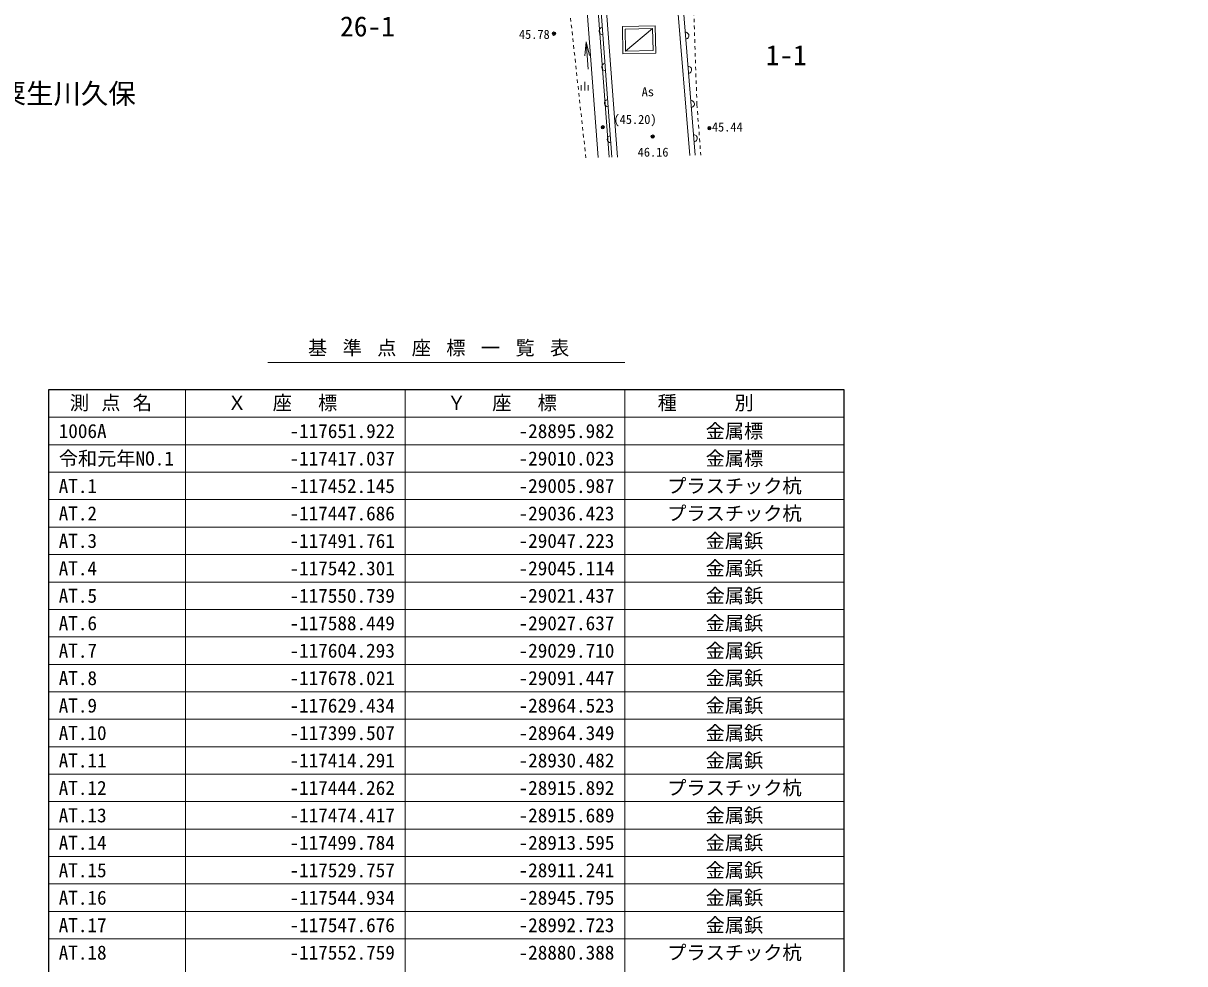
# Model space of a CAD drawing. Units: millimetres, scale not verified. Extents: x -29071210 to -28860960, y -117775216 to -117329466.
# Drawn here: x -28986217 to -28943888, y -117669473 to -117635210 of the extents above; entities that cross this region are included whole.
import ezdxf
from ezdxf.enums import TextEntityAlignment as Align

# ---------------------------------------------------------------- set-up
doc = ezdxf.new("R2010")
doc.units = ezdxf.units.MM
doc.header["$LTSCALE"] = 250
doc.header["$PDMODE"] = 32
doc.header["$PDSIZE"] = 125
doc.linetypes.add('USER8', pattern=[1, 0.5, -0.5])
for name, color, linetype, lineweight in [('S-SUV', 7, 'Continuous', 13), ('S-SUV-HTXT', 7, 'Continuous', 13), ('S-SUV-SRVR', 3, 'Continuous', 13)]:
    doc.layers.add(name, color=color, linetype=linetype, lineweight=lineweight)
doc.styles.add('ＭＳ ゴシック', font='')
doc.styles.get('ＭＳ ゴシック').set_extended_font_data('MS Gothic')

# ---------------------------------------------------------------- blocks, each defined once
blk = doc.blocks.new('ﾌﾟﾛｯﾄﾏｰｸ-03_1')
at = {"color": 3, "linetype": 'Continuous', "lineweight": 25}
blk.add_circle((0, 0), 0.5, dxfattribs=at)
at = {"color": 3}
blk.add_point((0, 0), dxfattribs=at)
blk = doc.blocks.new('open_arrow')
at = {"color": 0, "linetype": 'Continuous', "lineweight": -2}
blk.add_lwpolyline([(7.5, 1.25), (0, 0), (7.5, -1.25)], dxfattribs=at)
blk = doc.blocks.new('荒地')
at = {"color": 7, "linetype": 'Continuous', "lineweight": 13}
for p, q in [((-1, 0.25), (-1, -1.25)), ((0, -1.25), (0, 1.25)), ((1, 0.25), (1, -1.25))]:
    blk.add_line(p, q, dxfattribs=at)

msp = doc.modelspace()

# ---------------------------------------------------------------- linework, layer by layer
at = {"layer": 'S-SUV'}
for p, q in [((-28962338, -117632550), (-28961729.8, -117640021.8)), ((-28962536.5, -117632576.6), (-28961930.1, -117640026.4)), ((-28965262.9, -117640104), (-28965755.4, -117633533.1)), ((-28964862.5, -117640094.6), (-28965354.5, -117633529.4)), ((-28965254.3, -117633528.5), (-28964762.4, -117640092.3)), ((-28965053.9, -117633526.7), (-28964562.1, -117640087.7)), ((-28964263.4, -117636225.5), (-28963280.8, -117635404.2)), ((-28965632.1, -117636888.9), (-28965706.9, -117635891.7))]:
    msp.add_line(p, q, dxfattribs=at)
at = {"layer": 'S-SUV', "linetype": 'USER8'}
for p, q in [((-28965712.8, -117640114.4), (-28966327, -117634510)), ((-28961666, -117638168), (-28961525.1, -117640017))]:
    msp.add_line(p, q, dxfattribs=at)
msp.add_lwpolyline([(-28961666, -117638169), (-28961810, -117633937), (-28961319, -117633584), (-28953701, -117631608), (-28945144, -117629345), (-28944478, -117629618), (-28944063, -117630533), (-28943888, -117633002)], dxfattribs=at)
at = {"layer": 'S-SUV'}
for points in [[(-28964361.2, -117636327.6), (-28963161.5, -117636301.8), (-28963183, -117635302.1), (-28964382.7, -117635327.9)], [(-28964263.4, -117636225.5), (-28963263.6, -117636204), (-28963280.8, -117635404.2), (-28964280.6, -117635425.7)]]:
    msp.add_lwpolyline(points, close=True, dxfattribs=at)
for centre, radius, start, end in [((-28965099.9, -117635497.2), 131.8, 97.25206, 271.32049), ((-28962084.5, -117635663.2), 124.9, 274.62699, 94.68041), ((-28965001.5, -117636809.9), 131.8, 97.25206, 271.32049), ((-28961983.1, -117636908.5), 124.9, 274.62699, 94.68041), ((-28964903.1, -117638122.7), 131.8, 97.25206, 271.32049), ((-28961881.8, -117638153.8), 124.9, 274.62699, 94.68041), ((-28964804.8, -117639435.4), 131.8, 97.25206, 271.32049), ((-28961780.4, -117639399.1), 124.9, 274.62699, 94.68041)]:
    msp.add_arc(centre, radius, start, end, dxfattribs=at)
at = {"layer": 'S-SUV-HTXT'}
for p, q in [((-28977298.8, -117647565.9), (-28964298.8, -117647565.9)), ((-28980298.8, -117648565.9), (-28980298.8, -117680565.9)), ((-28972298.8, -117648565.9), (-28972298.8, -117680565.9)), ((-28964298.8, -117648565.9), (-28964298.8, -117680565.9)), ((-28985298.8, -117649565.9), (-28956298.8, -117649565.9)), ((-28985298.8, -117650565.9), (-28956298.8, -117650565.9)), ((-28985298.8, -117651565.9), (-28956298.8, -117651565.9)), ((-28985298.8, -117652565.9), (-28956298.8, -117652565.9)), ((-28985298.8, -117653565.9), (-28956298.8, -117653565.9)), ((-28985298.8, -117654565.9), (-28956298.8, -117654565.9)), ((-28985298.8, -117655565.9), (-28956298.8, -117655565.9)), ((-28985298.8, -117656565.9), (-28956298.8, -117656565.9)), ((-28985298.8, -117657565.9), (-28956298.8, -117657565.9)), ((-28985298.8, -117658565.9), (-28956298.8, -117658565.9)), ((-28985298.8, -117659565.9), (-28956298.8, -117659565.9)), ((-28985298.8, -117660565.9), (-28956298.8, -117660565.9)), ((-28985298.8, -117661565.9), (-28956298.8, -117661565.9)), ((-28985298.8, -117662565.9), (-28956298.8, -117662565.9)), ((-28985298.8, -117663565.9), (-28956298.8, -117663565.9)), ((-28985298.8, -117664565.9), (-28956298.8, -117664565.9)), ((-28985298.8, -117665565.9), (-28956298.8, -117665565.9)), ((-28985298.8, -117666565.9), (-28956298.8, -117666565.9)), ((-28985298.8, -117667565.9), (-28956298.8, -117667565.9)), ((-28985298.8, -117668565.9), (-28956298.8, -117668565.9))]:
    msp.add_line(p, q, dxfattribs=at)
at = {"layer": 'S-SUV-HTXT', "lineweight": 25}
for p, q in [((-28956298.8, -117648565.9), (-28985298.8, -117648565.9)), ((-28985298.8, -117648565.9), (-28985298.8, -117680565.9)), ((-28956298.8, -117680565.9), (-28956298.8, -117648565.9))]:
    msp.add_line(p, q, dxfattribs=at)

# ---------------------------------------------------------------- block references
at = {"layer": 'S-SUV', "xscale": 66.7, "yscale": 66.7, "rotation": 274.3}
msp.add_blockref('open_arrow', (-28965706.9, -117635891.7), dxfattribs=at)
at = {"layer": 'S-SUV', "xscale": 125, "yscale": 125}
msp.add_blockref('荒地', (-28965756.7, -117637500.2), dxfattribs=at)
at = {"layer": 'S-SUV-SRVR', "xscale": 75, "yscale": 75}
for p in [(-28966874.6, -117635589.6), (-28965097.2, -117638999.6), (-28963277.4, -117639340.5), (-28961211.8, -117639033.8)]:
    msp.add_blockref('ﾌﾟﾛｯﾄﾏｰｸ-03_1', p, dxfattribs=at)

# ---------------------------------------------------------------- texts
at = {"layer": 'S-SUV-HTXT', "style": 'ＭＳ ゴシック'}
for s, p in [('26-1', (-28972674.2, -117635910.5)), ('1-1', (-28957661.7, -117636959.3))]:
    msp.add_text(s, height=733.1, dxfattribs=at).set_placement(p, align=Align.BOTTOM_RIGHT)
for s, height, p in [('粟生川久保', 733.1, (-28984615.1, -117637773.3)), ('As', 329.9, (-28963455.2, -117637705.3)), ('金属標', 513.2, (-28960298.8, -117650065.9)), ('金属標', 513.2, (-28960298.8, -117651065.9)), ('プラスチック杭', 513.2, (-28960298.8, -117652065.9)), ('プラスチック杭', 513.2, (-28960298.8, -117653065.9)), ('金属鋲', 513.2, (-28960298.8, -117654065.9)), ('金属鋲', 513.2, (-28960298.8, -117655065.9)), ('金属鋲', 513.2, (-28960298.8, -117656065.9)), ('金属鋲', 513.2, (-28960298.8, -117657065.9)), ('金属鋲', 513.2, (-28960298.8, -117658065.9)), ('金属鋲', 513.2, (-28960298.8, -117659065.9)), ('金属鋲', 513.2, (-28960298.8, -117660065.9)), ('金属鋲', 513.2, (-28960298.8, -117661065.9)), ('金属鋲', 513.2, (-28960298.8, -117662065.9)), ('プラスチック杭', 513.2, (-28960298.8, -117663065.9)), ('金属鋲', 513.2, (-28960298.8, -117664065.9)), ('金属鋲', 513.2, (-28960298.8, -117665065.9)), ('金属鋲', 513.2, (-28960298.8, -117666065.9)), ('金属鋲', 513.2, (-28960298.8, -117667065.9)), ('金属鋲', 513.2, (-28960298.8, -117668065.9)), ('プラスチック杭', 513.2, (-28960298.8, -117669065.9))]:
    msp.add_text(s, height=height, dxfattribs=at).set_placement(p, align=Align.MIDDLE_CENTER)
for s, p in [('1006A', (-28984923.8, -117650065.9)), ('令和元年NO.1', (-28984923.8, -117651065.9)), ('AT.1', (-28984923.8, -117652065.9)), ('AT.2', (-28984923.8, -117653065.9)), ('AT.3', (-28984923.8, -117654065.9)), ('AT.4', (-28984923.8, -117655065.9)), ('AT.5', (-28984923.8, -117656065.9)), ('AT.6', (-28984923.8, -117657065.9)), ('AT.7', (-28984923.8, -117658065.9)), ('AT.8', (-28984923.8, -117659065.9)), ('AT.9', (-28984923.8, -117660065.9)), ('AT.10', (-28984923.8, -117661065.9)), ('AT.11', (-28984923.8, -117662065.9)), ('AT.12', (-28984923.8, -117663065.9)), ('AT.13', (-28984923.8, -117664065.9)), ('AT.14', (-28984923.8, -117665065.9)), ('AT.15', (-28984923.8, -117666065.9)), ('AT.16', (-28984923.8, -117667065.9)), ('AT.17', (-28984923.8, -117668065.9)), ('AT.18', (-28984923.8, -117669065.9))]:
    msp.add_text(s, height=513.2, dxfattribs=at).set_placement(p, align=Align.MIDDLE_LEFT)
for s, p in [('-117651.922', (-28972673.8, -117650065.9)), ('-28895.982', (-28964673.8, -117650065.9)), ('-117417.037', (-28972673.8, -117651065.9)), ('-29010.023', (-28964673.8, -117651065.9)), ('-117452.145', (-28972673.8, -117652065.9)), ('-29005.987', (-28964673.8, -117652065.9)), ('-117447.686', (-28972673.8, -117653065.9)), ('-29036.423', (-28964673.8, -117653065.9)), ('-117491.761', (-28972673.8, -117654065.9)), ('-29047.223', (-28964673.8, -117654065.9)), ('-117542.301', (-28972673.8, -117655065.9)), ('-29045.114', (-28964673.8, -117655065.9)), ('-117550.739', (-28972673.8, -117656065.9)), ('-29021.437', (-28964673.8, -117656065.9)), ('-117588.449', (-28972673.8, -117657065.9)), ('-29027.637', (-28964673.8, -117657065.9)), ('-117604.293', (-28972673.8, -117658065.9)), ('-29029.710', (-28964673.8, -117658065.9)), ('-117678.021', (-28972673.8, -117659065.9)), ('-29091.447', (-28964673.8, -117659065.9)), ('-117629.434', (-28972673.8, -117660065.9)), ('-28964.523', (-28964673.8, -117660065.9)), ('-117399.507', (-28972673.8, -117661065.9)), ('-28964.349', (-28964673.8, -117661065.9)), ('-117414.291', (-28972673.8, -117662065.9)), ('-28930.482', (-28964673.8, -117662065.9)), ('-117444.262', (-28972673.8, -117663065.9)), ('-28915.892', (-28964673.8, -117663065.9)), ('-117474.417', (-28972673.8, -117664065.9)), ('-28915.689', (-28964673.8, -117664065.9)), ('-117499.784', (-28972673.8, -117665065.9)), ('-28913.595', (-28964673.8, -117665065.9)), ('-117529.757', (-28972673.8, -117666065.9)), ('-28911.241', (-28964673.8, -117666065.9)), ('-117544.934', (-28972673.8, -117667065.9)), ('-28945.795', (-28964673.8, -117667065.9)), ('-117547.676', (-28972673.8, -117668065.9)), ('-28992.723', (-28964673.8, -117668065.9)), ('-117552.759', (-28972673.8, -117669065.9)), ('-28880.388', (-28964673.8, -117669065.9))]:
    msp.add_text(s, height=513.2, dxfattribs=at).set_placement(p, align=Align.MIDDLE_RIGHT)
at = {"layer": 'S-SUV-HTXT', "char_height": 513.2, "attachment_point": 5, "style": 'ＭＳ ゴシック'}
for s, insert in [('\\T1.8;基準点座標一覧表', (-28970798.8, -117647065.9)), ('\\T1.64;測点名', (-28982798.8, -117649065.9)), ('\\T2.36;Ｘ座標', (-28976298.8, -117649065.9)), ('\\T2.36;Ｙ座標', (-28968298.8, -117649065.9)), ('\\T4;種別', (-28960298.8, -117649065.9))]:
    msp.add_mtext(s, dxfattribs=dict(at, insert=insert))
at = {"layer": 'S-SUV-SRVR', "style": 'ＭＳ ゴシック'}
for s, p in [('45.78', (-28968153, -117635878.8)), ('45.44', (-28961120.9, -117639254))]:
    msp.add_text(s, height=329.9, dxfattribs=at).set_placement(p, align=Align.BOTTOM_LEFT)
msp.add_text('(45.20)', height=329.9, dxfattribs=at).set_placement((-28963921, -117638978.4), align=Align.BOTTOM_CENTER)
msp.add_text('46.16', height=329.9, dxfattribs=at).set_placement((-28963263.7, -117639905.5), align=Align.MIDDLE_CENTER)

doc.saveas('drawing.dxf')
